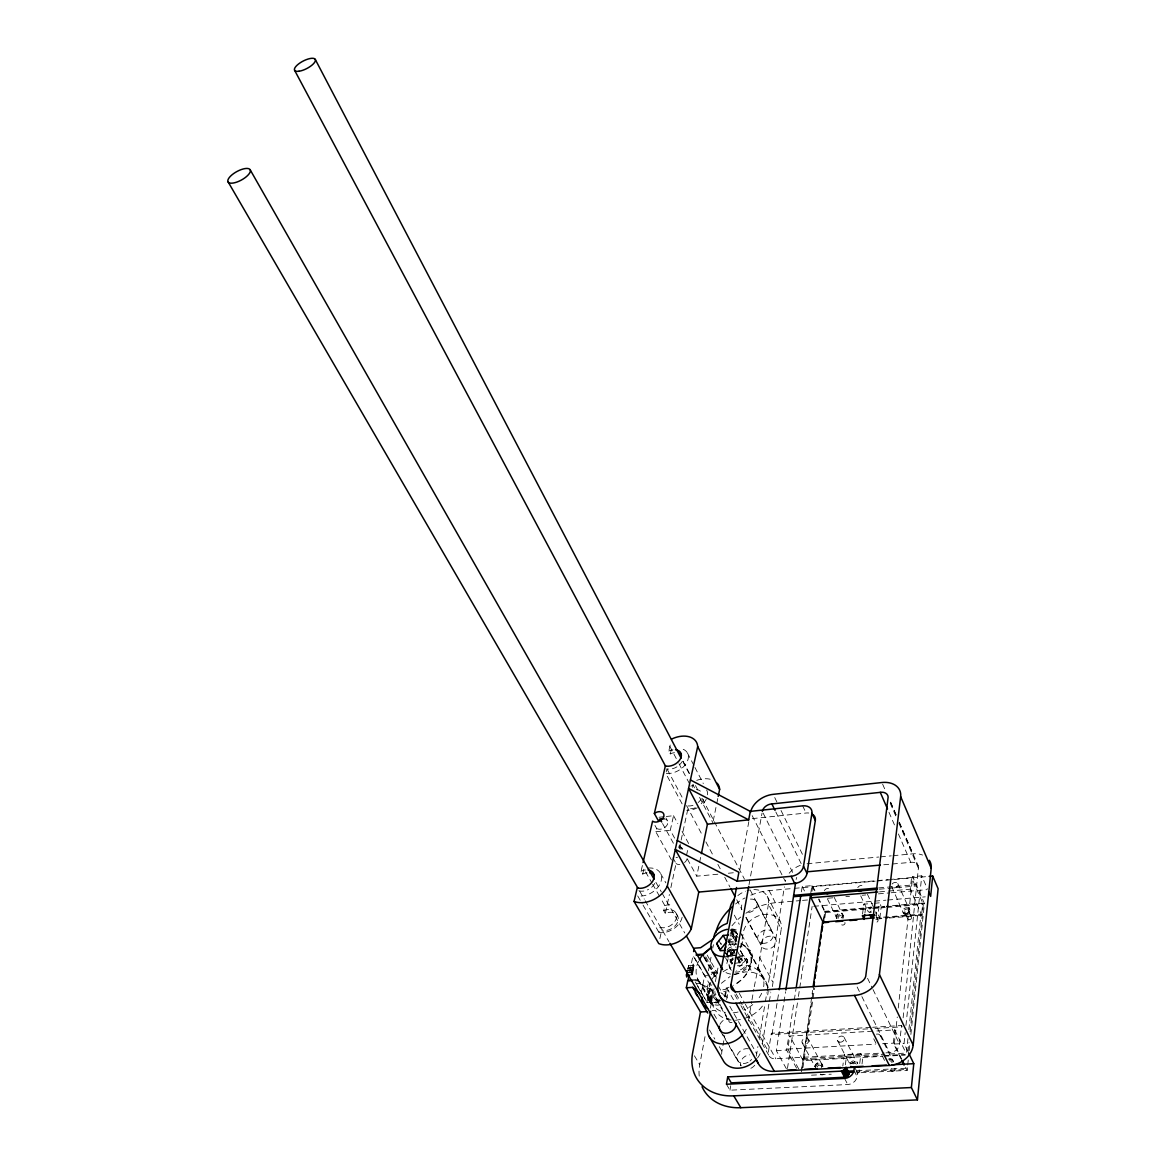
<?xml version="1.0" encoding="UTF-8"?>
<svg xmlns="http://www.w3.org/2000/svg" width="1166" height="1166" viewBox="0 0 1166 1166"><rect width="100%" height="100%" fill="white"/><g stroke="black" fill="none" stroke-linecap="round" stroke-linejoin="round"><path stroke-width="0.75" stroke-dasharray="5 3.75" d="M687.488 969.121L687.809 967.955L693.42 968.072L693.479 965.681L693.114 970.112L688.013 970.578M903.125 1017.801L918.487 867.183A8.322 6.224 -21.9 0 0 912.176 862.228L882.137 864.91M772.373 986.553L781.249 928.967L768.409 904.175A20.39 15.012 -28.1 0 0 747.129 890.664M768.409 904.175L759.008 963.524L754.111 987.442M870.798 1027.377L771.338 1033.28L768.277 1052.781A8.745 6.923 -30.4 0 0 768.875 1055.463L740.92 1005.675M855.174 1068.275L857.549 1072.88L907.177 1070.388L907.542 1066.788M907.731 1064.995L908.285 1059.617M909.203 1050.639L909.772 1045.261M910.879 1034.49L924.405 903.475L912.672 876.657L921.767 875.841L927.232 888.492M907.95 1038.629L906.448 1053.058L886.743 1054.122M908.897 1029.607L920.936 914.129L876.249 917.759M889.337 917.992L921.504 915.383L922.772 903.111L886.554 906.142M908.066 1051.543L908.999 1042.579M910.107 1031.808L923.326 904.379L911.564 877.561L890.008 879.485M907.789 1051.266L904.044 1043.497L905.18 1032.682M905.938 1025.468L921.767 875.841M885.941 1052.869L891.115 1052.49A8.949 7.258 -25.1 0 0 899.292 1045.538L901.551 1025.555L872.605 1027.275M900.997 1058.845L893.331 1043.147L894.788 1029.899L874.879 1031.065M874.281 903.271L879.499 902.834L878.085 914.363L879.82 918.123L921.563 914.727L910.296 889.192L911.564 877.561M901.872 1059.53L894.307 1044.036L897.266 1017.043M898.257 1008.036L912.672 876.657M726.433 1084.249L729.96 1090.195L847.784 1084.54A8.73 7.113 -27.9 0 0 857.097 1076.626L857.549 1072.88M859.736 1063.552L860.945 1053.714L844.301 1054.618L842.814 1066.045M862.024 1063.96L862.825 1057.402L860.945 1053.714M879.82 918.123L881.234 906.594L879.499 902.834M862.548 914.013L863.831 904.16L872.532 903.431M845.365 1064.82L846.21 1058.291L844.301 1054.618M864.953 912.818L865.58 907.891L863.831 904.16M691.059 974.907C693.653 975.257 690.753 969.616 692.866 970.229M801.465 1071.933L812.6 990.386M801.8 1068.522L811.813 1000.064M812.09 998.271L813.664 987.456M823.692 918.997L824.741 911.797L818.692 899.482M823.546 921.082L824.989 911.287L872.066 907.352M802.951 1067.546L814.524 988.229M824.799 917.933L825.586 912.526L818.867 898.826M787.473 1068.406L798.156 998.227M798.433 996.42L812.134 906.448M796.582 1068.173L786.613 1050.041L794.031 1001.783M794.308 1000.005L795.955 989.278M810.807 892.777L811.9 885.635L802.237 886.495L801.392 891.844M798.71 1068.96L787.793 1049.05L789.79 1036.049L873.072 1031.167M811.988 891.261L812.746 886.349L875.637 880.767M786.35 1068.697L776.308 1050.61L785.607 991.741M867.825 1028.864L772.023 1034.519L778.932 991.537M762.404 1043.687L769.05 1003.212M769.341 1001.463L770.784 992.66M756.486 1056.148A21.935 17.373 -30.4 0 1 756.719 1053.743L757.915 1046.558M759.401 1037.58L765.056 1003.489M765.348 1001.681L766.849 992.718M767.141 990.911L784.412 886.816M748.368 1020.964L751.691 1001.55M751.997 999.787L753.819 989.205M729.96 1090.195L730.732 1085.779M732.146 929.258A8.235 6.122 -29.3 0 1 736.664 935.219L735.513 941.749L736.854 944.227L729.989 943.819M749.038 884.63L762.01 813.27M721.667 1054.297A21.207 16.616 -31.7 0 1 721.929 1051.193L724.742 1035.583M740.556 947.929L743.412 932.028A20.128 15.041 -28.1 0 1 765.115 914.377A20.128 15.041 -28.1 0 1 781.249 928.967M728.386 942.711L735.09 942.959L735.804 935.292A7.317 5.436 -29.3 0 0 730.076 929.929M726.491 999.451A8.454 6.428 -31 0 0 727.088 997.615L728.356 990.663L719.611 992.383M718.591 1002.337A8.454 6.428 -31 0 1 712.747 1002.031L711.333 1001.026A8.454 6.428 -31 0 1 709.977 996.216L711.231 989.409L705.124 987.252L700.3 983.623L698.011 980.183L694.586 980.417M720.005 1004.8A8.454 6.428 -31 0 1 711.391 998.679L712.645 991.872L716.128 992.12M733.327 951.777A16.339 12.316 -29.4 0 0 728.313 958.015L726.841 963.539L725.398 964.093M724.29 996.843A7.521 5.713 -31 0 0 724.815 995.21L726.112 988.17A29.15 21.906 -30.1 0 0 729.1 987.179M735.09 942.959L735.804 935.292M699.221 1076.101A52.689 41.568 -31.8 0 1 699.746 1064.631L705.401 1034.592M710.4 1008.094L714.058 988.651M715.399 981.583L718.387 965.681M739.871 869.603L748.893 821.36M720.311 1000.851A7.521 5.713 -31 0 1 713.315 1001.332A7.521 5.713 -31 0 1 710.837 996.158C717.848 984.687 699.265 988.812 697.734 979.046A29.15 21.906 -30.1 0 1 698.609 961.178M719.043 1002.541A7.521 5.713 -31 0 1 711.377 997.09L712.164 989.132M706.917 1002.439L710.211 985.153L692.925 954.896M701.203 993.432L704.599 975.855L692.983 955.552L689.47 973.173M708.418 970.768L711.42 955.129M712.761 948.177L713.432 944.708M692.415 974.63L694.164 965.871L693.085 964.005L690.636 976.277M713.213 820.966L716.42 805.181M716.784 803.418L718.212 796.407M717.819 874.208L696.758 876.176L699.25 864.035M699.6 862.301L701.028 855.378M692.517 787.429L693.129 784.529M686.526 855.378L687.896 848.921M682.139 917.248A17.403 12.593 -30.8 0 1 658.994 932.494L660.131 927.262L662.827 930.395A11.368 8.235 -30.8 0 0 678.073 920.746A11.368 8.235 -30.8 0 0 667.112 912.745L665.32 913.459L669.386 894.511M670.873 887.618L676.061 863.51L672.986 857.957M659.869 938.586L661.734 930.031M665.32 913.459L663.731 910.69L664.839 905.574L660.481 897.937M679.239 848.833L680.769 841.794M681.148 840.03L688.013 808.359L689.281 808.679A10.742 7.404 -28 0 0 697.035 807.032M674.618 838.135L670.304 830.25L673.54 815.704L666.311 816.477M674.487 752.682A10.96 7.346 -27.9 0 0 671.82 753.265L670.333 753.892L668.803 751.006L670.523 743.5M671.47 860.012L655.788 831.752L656.575 828.312L654.971 825.441M647.086 872.853A11.587 8.191 -30.6 0 0 644.288 873.421L642.714 874.077L641.067 871.206L642.655 864.298M642.714 874.077L643.894 868.932L651.75 882.677M666.194 771.907L666.908 768.773L668.191 769.079A10.96 7.346 -27.9 0 0 681.921 761.806M670.333 753.892L671.397 749.286M796.13 879.441L796.407 878.275A8.118 5.976 -25.8 0 1 796.742 877.444M727.103 950.203L730.499 949.94L735.935 943.207M733.195 958.073L732.379 959.079A5.247 3.95 -29.6 0 0 731.767 962.358L732.481 963.524M737.422 958.058L739.448 963.101A5.145 3.862 -29.6 0 1 737.101 964.355M713.271 975.301L715.953 972.604L716.609 973.756L713.927 976.467A30.127 22.941 -30.2 0 0 710.852 981.014M714.583 976.802L716.828 974.557M736.664 949.969L728.633 951.004A5.16 3.862 -29.6 0 0 727.846 955.202L732.685 963.932M721.36 983.288L730.047 976.54M711.245 972.269L714.408 972.036L717.265 969.281M687.59 972.736L692.691 972.269L692.385 968.13L693.42 968.072M688.581 968.421L688.377 965.798L688.479 969.398M736.533 949.634L729.333 950.203L728.182 951.485A5.262 3.935 -29.6 0 0 727.569 954.75L732.233 963.276M668.803 751.006L670.29 750.379A10.975 7.346 -27.9 0 1 672.971 749.796M641.067 871.206L642.641 870.55A11.616 8.191 -30.6 0 1 645.454 869.982M663.731 910.69L665.524 909.99A11.383 8.235 -30.8 0 1 676.499 917.977A11.383 8.235 -30.8 0 1 661.224 927.626L660.131 927.262M734.114 974.645L745.38 971.876L752.187 972.327A29.15 22.314 -30.3 0 1 768.044 988.36M744.127 1018.618L749.869 1016.417A29.15 22.314 -30.3 0 0 763.861 1004.028M720.763 943.119L721.404 944.037M726.112 988.17L726.637 989.118L719.509 990.415M735.484 1020.279L742.742 1019.157M659.096 817.249L664.503 816.666M752.303 818.619L806.085 813.023A11.194 8.002 -25 0 1 808.767 813.023M655.788 831.752L670.304 830.25M807.032 863.744L878.727 857.025M880.519 856.864L891.261 855.844M893.054 855.684L912.774 853.833A20.871 15.61 -21.8 0 1 922.568 855.057M728.356 873.232L733.618 872.736M877.43 880.607L888.215 879.645M750.86 895.167A50.342 37.633 -28.1 0 1 769.137 890.605L792.501 888.521M794.294 888.361L875.185 881.175M876.978 881.015L929.113 876.395M878.683 887.924L916.709 884.6M879.266 889.206L917.278 885.898M879.601 891.859L886.816 891.232M888.623 891.072L910.296 889.192M745.89 913.255A50.021 37.662 -28.1 0 1 775.375 902.746L800.692 900.56M802.5 900.4L807.921 899.933M827.816 898.228L833.238 897.762M845.889 896.669L849.504 896.348M862.17 895.255L865.784 894.949M878.435 893.856L889.294 892.923M891.101 892.762L927.262 889.643M813.737 906.303L885.956 900.181M887.734 900.035L925.25 896.843M873.873 907.206L884.848 906.288M824.741 911.797L871.862 907.862M873.669 907.716L884.542 906.798M886.349 906.652L924.405 903.475M825.586 912.526L870.842 908.751M872.649 908.606L885.315 907.542M887.122 907.396L923.326 904.379M692.575 972.371L691.525 972.429L692.006 975.155M876.817 919.012L887.545 918.138M729.96 934.899L733.327 934.636L737.014 941.866M728.371 941.647L736.795 940.977L730.543 929.535M735.746 955.027L727.846 955.202M723.838 957.053L732.306 956.412M735.323 957.665L740.702 957.257L741.416 958.423A5.247 3.95 -29.6 0 1 740.818 961.702L739.667 962.985L735.484 955.377L728.021 955.683M734.784 958.044L740.527 957.169A5.145 3.862 -29.6 0 0 738.559 956.251M688.377 965.798L693.216 965.433M739.929 962.635L732.656 963.612M687.809 967.955L692.793 967.591M688.202 968.188L693.041 967.824M687.517 970.097L692.371 969.733M687.765 970.331L692.619 969.981M687.08 972.24L691.934 971.89M688.946 972.371L692.196 972.138M711.202 974.601A31.715 24.122 -30.2 0 1 712.703 972.838L715.953 972.604M704.599 975.855L707.587 975.636M691.394 979.979L698.055 979.498M696.102 983.536L700.518 983.215L712.12 1003.343L710.794 1003.43L708.564 1000.078L706.917 994.234A30.141 22.941 -30.2 0 1 709.365 981.422M710.794 1003.43L710.123 1002.264L707.062 1002.468A31.73 24.136 -30.3 0 1 706.829 1002.075M712.062 1010.645L715.458 1010.412C718.897 1016.985 726.593 1020.177 733.749 1020.133M875.054 1028.441L902.163 1026.838L901.551 1025.555M787.793 1049.05L875.447 1044.153M882.589 1043.759L893.331 1043.147M776.308 1050.61L786.613 1050.041M894.307 1044.036L904.044 1043.497M769.341 1056.25A8.745 6.923 -30.4 0 0 774.355 1058.801L884.134 1052.956M802.572 1058.641L884.965 1054.21M803.243 1059.85L881.992 1055.638M883.784 1055.551L905.253 1054.399M846.21 1058.291L803.126 1060.579L789.79 1036.049M862.825 1057.402L882.254 1056.367M884.017 1056.265L905.21 1055.143M857.01 1070.723L905.603 1068.26L906.201 1069.499L855.844 1072.035M811.507 1075.183L831.256 1074.192M638.895 890.693L640.236 891.086A11.587 8.191 -30.6 0 0 648.529 889.425M656.575 828.312L657.449 828.866A6.748 4.649 -29.2 0 0 666.354 826.082A6.748 4.649 -29.2 0 0 665.684 819.232M676.061 863.51L676.936 864.064A6.632 4.679 -29.3 0 0 679.851 864.472M700.518 983.215L698.828 980.839L694.907 981.116L706.086 1000.545M712.12 1003.343L710.109 1000.501A28.815 21.935 -30.2 0 1 710.866 982.661M697.734 979.046L714.525 1007.074A28.786 21.935 -30.2 0 0 725.441 1012.54M708.564 1000.078L710.123 1002.264M694.411 1055.784L699.746 1064.631M709.496 1029.986L714.816 1039.081M719.262 1046.645L721.929 1051.193M637.7 895.94L642.131 903.548M643.02 905.078L660.612 935.263M639.726 891.305L644.302 899.175M645.206 900.75L668.949 941.662M722.818 1034.504L741.08 1065.972A8.424 6.646 -31.8 0 1 749.723 1054.866M720.661 1031.429L737.349 1060.186M713.986 1014.201L716.624 1018.749M697.778 986.451L706.13 1000.865M709.977 996.216L711.391 998.679M711.187 999.204L711.726 1000.151M710.356 999.656L711.77 1002.104M698.011 980.183L715.458 1010.412M715.399 993.286A4.431 3.367 -31 0 0 713.913 997.761L714.452 998.694M710.837 996.158L711.377 997.09M652.625 884.192L659.606 896.406M711.231 989.409L728.575 1019.725M716.434 999.641L728.969 1021.518M655.89 882.341L661.297 891.844M662.201 893.418L684.734 933.004M704.541 957.694L715.079 976.306M727.088 997.615L725.689 995.152A8.454 6.428 -31 0 1 725.092 996.988M703.725 956.995L712.703 972.838M724.815 995.21L725.354 996.158L726.972 988.185L734.493 1001.536M718.139 985.78L723.532 995.254M729.814 1006.331L756.719 1053.743M676.207 913.459L677.767 916.228M707.179 955.056L717.702 973.683M660.67 873.669L665.859 882.866M705.809 956.834L714.408 972.036M704.701 957.155L716.726 978.391M736.125 993.855L742.232 1004.757M743.106 1006.316L768.409 1051.455M734.799 994.773L740.046 1004.115M739.273 993.359L744.491 1002.716M745.365 1004.276L775.827 1058.815M725.616 958L727.307 961.061M729.566 967.474L730.266 968.742M771.338 1033.28L772.023 1034.519M718.737 940.262L721.229 944.752M725.106 951.777L726.505 954.284M725.718 953.336L731.752 964.224M729.333 950.203L733.531 957.796M729.085 950.552L733.268 958.16M728.473 941.341L736.242 955.493M737.101 957.067L739.696 961.79M662.55 823.531L674.633 845.51M730.499 949.94L733.123 954.706M679.793 845.161L682.329 849.81M687.415 859.109L696.758 876.176M736.956 950.363L742.553 960.58M678.933 846.006L680.667 849.154M746.473 958.496L747.158 959.764M733.05 936.866L735.629 941.603M740.789 951.048L745.074 958.918A3.046 2.303 -29.4 0 1 741.94 962.854A3.046 2.303 -29.4 0 1 740.133 959.297A3.046 2.303 -29.4 0 1 745.074 958.918M740.264 950.479L752.187 972.327M665.961 818.007L667.535 820.893M736.242 931.969L737.597 934.462A8.22 6.122 -29.3 0 0 731.563 931.678M735.44 932.406L735.95 933.354M736.664 935.219L738.02 937.712M731.621 929.725L736.62 938.922M741.736 934.841L750.54 951.165M749.855 951.995L766.456 982.661M749.184 951.718L761.996 975.388M757.448 968.028L769.954 991.115M673.54 815.704L677.81 823.59M682.081 831.475L688.917 844.082M734.332 915.15L739.288 924.347M802.208 1042.856L815.457 1067.458M759.328 957.038L772.592 981.699M821.943 1064.004L822.584 1065.228M808.577 1039.474A3.615 2.871 -28.9 0 1 804.948 1044.226A3.615 2.871 -28.9 0 1 802.645 1039.824A3.615 2.871 -28.9 0 1 808.577 1039.474L821.753 1064.106M682.095 803.87L665.83 773.466A16.761 11.237 -27.9 0 0 685.856 764.007A16.761 11.237 -27.9 0 0 682.795 749.111M667.331 769.531L683.611 800.065M686.526 805.575L702.457 835.439M705.882 841.867L713.592 856.34M717.877 864.37L721.317 870.798M724.742 877.24L729.872 886.874M736.737 899.744L741.882 909.393M746.167 917.423L761.587 946.355M745.846 917.467L758.104 940.481M669.867 746.4L678.131 762.098M678.962 763.686L689.908 784.499M844.578 1078.433L847.784 1084.54M683.043 761.165L689.631 773.758M756.705 901.872L772.825 932.669M682.78 761.354L689.543 774.253M695.461 785.549L698.842 792.005M702.209 798.462L744.462 879.149M750.379 890.445L775.725 938.849A8.002 6.019 -28.1 0 1 767.592 949.109A8.002 6.019 -28.1 0 1 762.681 939.913A8.002 6.019 -28.1 0 1 775.725 938.849M692.91 784.718L694.572 787.881M699.556 797.384L712.863 822.73M837.698 1040.844L848.659 1061.964M687.43 753.003L694.12 765.858M694.951 767.461L703.302 783.552M853.92 1070.49L857.097 1076.626M767.228 896.275L780.039 921.067M769.137 890.605L775.375 902.746M857.097 1062.168L857.724 1063.392M844.126 1037.419L855.013 1058.582M752.172 815.632L785.301 881.423A20.361 14.998 -25.8 0 1 785.811 879.324M873.728 1038.789L877.619 1046.602M882.298 1055.973L886.189 1063.8M802.237 886.495L805.283 892.631M763.132 813.11L792.909 872.97M892.762 1060.302L893.375 1061.526M880.199 1035.35L892.573 1060.404M857.156 986.99L861.106 995.006M861.893 996.609L889.556 1052.665M812.746 886.349L815.034 891.028M775.827 811.973L801.304 863.875M811.9 885.635L814.917 891.786M774.734 797.559L777.095 802.412M781.031 810.472L803.097 855.669M905.661 1067.284L907.177 1070.388M867.548 978.274L872.241 987.923M873.013 989.526L899.54 1044.168M827.452 898.899L836.576 917.642M894.788 1029.899L906.215 1053.481M842.654 914.421L843.251 915.66M834.171 897.295L842.479 914.508M802.66 805.852L806.085 813.023M860.712 895.852L867.912 911.185M875.724 915.193L877.896 919.843M875.783 911.681L876.351 912.92M867.431 894.205L873.859 908.023M904.933 912.803L907.746 919.056M891.742 886.758L903.577 913.532M897.791 883.537L909.174 908.999M908.562 910.879L911.36 917.132M909.349 908.897L909.917 910.165M920.936 914.129L921.504 915.383M888.973 812.294L894.774 825.615M898.403 833.952L910.733 862.272M890.256 803.243L896.042 816.594M898.928 823.269L918.458 868.349M890.678 802.15L896.45 815.515M899.336 822.19L918.108 865.595M882.633 784.179L884.79 789.149M890.533 802.427L896.275 815.69M899.146 822.322L912.774 853.833M709.234 1001.23L707.587 995.4A30.127 22.941 -30.2 0 1 710.036 982.588M687.08 858.686A6.632 4.679 -29.3 0 1 684.515 862.534M696.7 780.375A21.236 14.604 -27.7 0 1 711.1 779.471M703.535 799.38A10.742 7.404 -28 0 1 699.381 805.502M648.179 868.058A17.738 12.534 -30.6 0 1 660.947 881.773A17.738 12.534 -30.6 0 1 639.026 896.071M664.839 905.574A17.403 12.593 -30.8 0 1 673.088 904.845M706.64 789.98A16.47 11.31 -28 0 1 707.383 795.999M706.188 799.322A16.47 11.31 -28 0 1 701.028 805.4M697.414 807.761A16.47 11.31 -28 0 1 686.759 810.37M690.753 786.103A16.47 11.31 -28 0 1 693.435 785.432M701.291 798.754A10.756 7.39 -28 0 1 697.909 802.718M692.968 805.342A10.756 7.39 -28 0 1 687.794 805.895M696.35 789.528A10.756 7.39 -28 0 1 700.372 791.131M654.753 883.376A11.587 8.191 -30.6 0 1 651.065 887.749M677.65 857.199A6.646 4.679 -29.2 0 1 676.018 857.52M678.262 847.172A6.646 4.679 -29.2 0 1 683.014 849.227M789.178 873.217A20.361 14.998 -25.8 0 1 801.989 864.749M857.797 887.705A3.411 2.551 -23.9 0 1 861.63 885.417A3.411 2.551 -23.9 0 1 864.123 887.836M871.396 912.147A3.381 2.565 -23.8 0 1 867.621 910.238A3.381 2.565 -23.8 0 1 871.221 906.915M892.063 884.047A3.44 2.594 -22.6 0 1 896.931 882.764A3.44 2.594 -22.6 0 1 897.106 886.685A3.44 2.594 -22.6 0 1 892.194 887.282M824.391 890.635A3.381 2.521 -25.2 0 1 828.21 888.361A3.381 2.521 -25.2 0 1 830.629 890.78M836.999 918.167A3.352 2.521 -25.1 0 1 837.756 914.202A3.352 2.521 -25.1 0 1 842.348 914.333A3.352 2.521 -25.1 0 1 840.788 918.269M815.223 1066.744A3.556 2.871 -29 0 1 819.465 1062.751A3.556 2.871 -29 0 1 821.33 1067.152M876.395 1034.14A3.658 2.959 -25.6 0 1 879.208 1039.11M888.813 1059.165A3.615 2.959 -25.5 0 1 892.66 1062.722M875.855 913.823A3.571 2.711 -23.8 0 0 876.03 912.337A3.571 2.711 -23.8 0 1 876.001 915.791M869.836 912.176A3.571 2.711 -23.8 0 1 871.221 911.025M836.853 918.283A3.542 2.682 -25.1 0 1 837.654 914.086A3.542 2.682 -25.1 0 1 842.522 914.231A3.542 2.682 -25.1 0 1 840.875 918.414M815.675 1067.182A3.775 3.046 -29 0 1 819.713 1063.771A3.775 3.046 -29 0 1 822.846 1066.817M851.428 1063.713A3.804 3.09 -27.3 0 1 857.987 1064.15M889.381 1060.229A3.833 3.134 -25.5 0 1 893.652 1062.299M836.751 918.312A3.542 2.682 -25.1 0 1 840.963 914.465A3.542 2.682 -25.1 0 1 842.858 918.502M815.019 1066.803A3.775 3.046 -29 0 1 819.523 1062.561A3.775 3.046 -29 0 1 821.491 1067.24M850.101 1064.135A3.804 3.09 -27.3 0 1 854.153 1060.71A3.804 3.09 -27.3 0 1 857.389 1063.756M888.769 1058.99A3.833 3.134 -25.5 0 1 892.865 1062.751M737.058 947.04A16.776 12.622 -29.6 0 1 752.289 959.341A16.776 12.622 -29.6 0 1 732.015 974.193M730.703 974.076A16.776 12.622 -29.6 0 1 725.019 971.978M726.812 952.024A16.776 12.622 -29.6 0 1 732.962 948.25M740.935 933.368A16.936 12.607 -29.5 0 1 740.483 946.836M734.42 952.899A16.936 12.607 -29.5 0 1 726.301 956.207M731.461 928.967A16.936 12.607 -29.5 0 1 738.486 931.08M733.706 955.479A5.903 4.416 -29.5 0 1 726.17 953.176M727.395 949.488A5.903 4.416 -29.5 0 1 735.221 947.156M728.342 945.072A5.903 4.416 -29.5 0 1 735.877 947.346M734.667 951.033A5.903 4.416 -29.5 0 1 726.797 953.38M739.433 955.187A9.576 7.215 -29.6 0 1 746.969 962.344A9.576 7.215 -29.6 0 1 736.606 970.841M730.688 968.99A9.576 7.215 -29.6 0 1 732.714 957.942M737.772 956.892A9.561 7.215 -29.6 0 1 747.668 963.612A9.561 7.215 -29.6 0 1 735.032 972.007M731.388 970.258A9.561 7.215 -29.6 0 1 733.414 959.195M740.789 943.848A29.15 21.906 -30.1 0 1 750.744 963.48A29.15 21.906 -30.1 0 1 733.297 985.255M737.306 965.798A28.786 21.935 -30.2 0 1 763.628 987.019M761.66 993.286A28.786 21.935 -30.2 0 1 757.958 999.277M752.77 1004.567A28.786 21.935 -30.2 0 1 743.733 1010.106M738.049 1012.03A28.786 21.935 -30.2 0 1 732.306 1012.919M711.202 1002.396A28.786 21.935 -30.2 0 1 711.945 984.556M723.153 971.774A28.786 21.935 -30.2 0 1 731.009 967.591M695.49 982.399A32.05 24.107 -30.2 0 1 695.242 981.889M718.227 999.16A4.431 3.367 -31 0 1 713.913 997.761M721.215 992.893A4.431 3.367 -31 0 1 721.725 993.607M730.645 932.392A4.314 3.207 -29.3 0 1 732.875 935.977A4.314 3.207 -29.3 0 1 728.327 939.33M730.135 933.296A4.314 3.207 -29.3 0 1 733.516 936.458A4.314 3.207 -29.3 0 1 728.837 940.277M730.586 930.876A7.317 5.436 -29.3 0 1 736.329 936.24M719.83 999.67A4.431 3.367 -31 0 1 714.671 999.087A4.431 3.367 -31 0 1 715.939 994.234M737.51 959.035A5.13 3.862 -29.6 0 1 742.815 962.635A5.13 3.862 -29.6 0 1 736.052 967.139M719.99 1024.287A8.92 6.894 -31.5 0 1 728.998 1018.268M750.438 899.103A8.468 6.224 -28.1 0 1 756.938 906.055A8.468 6.224 -28.1 0 1 745.992 912.555M741.751 909.801A8.468 6.224 -28.1 0 1 742.99 903.052M731.957 925.804A50.021 37.662 -28.1 0 1 740.76 917.015M859.138 1069.878A2.172 1.764 -27.3 0 1 858.599 1072.676A2.172 1.764 -27.3 0 1 855.611 1072.283M823.764 1074.265A2.157 1.734 -29 0 1 820.602 1074.046M844.884 922.51A2.026 1.53 -25.1 0 1 843.63 924.9A2.026 1.53 -25.1 0 1 841.182 924.04M875.797 919.26A2.04 1.56 -23.7 0 1 877.954 919.959A2.04 1.56 -23.7 0 1 877.051 922.044A2.04 1.56 -23.7 0 1 874.573 922.058M751.574 1059.413A8.774 6.894 -31.7 0 1 750.015 1061.031M748.106 1062.313A8.774 6.894 -31.7 0 1 736.81 1057.518A8.774 6.894 -31.7 0 1 748.426 1048.773M741.605 943.76A29.631 22.271 -30.1 0 1 734.172 985.197M730.033 935.963A3.09 2.288 -29.3 0 1 733.123 938.426A3.09 2.288 -29.3 0 1 728.488 940.598M720.282 1000.326A3.163 2.405 -31 0 1 716.798 1000.151A3.163 2.405 -31 0 1 716.93 997.003M768.161 989.876A29.15 22.314 -30.3 0 1 766.922 997.79M732.029 1022.524A3.134 2.419 -31.2 0 1 729.435 1018.895M735.557 904A50.342 37.633 -28.1 0 1 745.016 897.907M890.737 1061.497A2.186 1.793 -25.5 0 1 892.077 1062.736M853.06 1063.946A2.172 1.764 -27.3 0 1 856.281 1064.15M817.206 1067.109A2.157 1.734 -29 0 1 819.509 1065.156A2.157 1.734 -29 0 1 821.301 1066.89M838.339 918.269A2.026 1.53 -25.1 0 1 839.199 916.082A2.026 1.53 -25.1 0 1 841.75 916.155A2.026 1.53 -25.1 0 1 841.327 918.356M746.269 1029.228A21.498 16.601 -31.5 0 1 743.485 1033.746M737.874 895.575A20.39 15.012 -28.1 0 1 745.482 891.218M760.086 1053.685A21.207 16.616 -31.7 0 1 757.375 1058.16M754.752 1065.243A8.424 6.646 -31.8 0 1 747.289 1069.207M904.976 913.444A3.6 2.755 -22.4 0 0 909.626 909.567A3.6 2.755 -22.4 0 0 903.956 908.766A3.6 2.755 -22.4 0 0 904.976 913.444M839.637 1042.156A3.644 2.915 -27.3 0 0 844.373 1038.148A3.644 2.915 -27.3 0 0 838.748 1037.113A3.644 2.915 -27.3 0 0 839.637 1042.156M850.582 1063.29A3.6 2.915 -27.3 0 0 855.261 1059.311A3.6 2.915 -27.3 0 0 849.679 1058.247A3.6 2.915 -27.3 0 0 850.582 1063.29M905.545 914.698A3.6 2.755 -22.4 0 0 910.194 910.821A3.6 2.755 -22.4 0 0 904.51 910.019A3.6 2.755 -22.4 0 0 905.545 914.698M762.36 943.265A8.322 6.253 -28.1 0 0 773.335 934.228A8.322 6.253 -28.1 0 0 760.728 932.29A8.322 6.253 -28.1 0 0 762.36 943.265M892.296 1071.306A2.186 1.793 -25.5 0 0 895.124 1068.887A2.186 1.793 -25.5 0 0 891.698 1068.231A2.186 1.793 -25.5 0 0 892.296 1071.306M908.868 919.726A2.055 1.574 -22.3 0 0 911.506 917.511A2.055 1.574 -22.3 0 0 908.27 917.044A2.055 1.574 -22.3 0 0 908.868 919.726M906.055 913.474A2.055 1.574 -22.4 0 0 908.708 911.258A2.055 1.574 -22.4 0 0 905.472 910.806A2.055 1.574 -22.4 0 0 906.055 913.474"/><path stroke-width="1.5" d="M702.063 997.222L701.917 1000.355A16.994 12.913 -31 0 0 707.616 1008.459M702.049 1086.741A52.689 41.568 -31.8 0 0 740.804 1107.7L917.438 1099.888L938.105 888.711L932.698 876.074L929.113 876.395M917.438 1099.888L911.375 1087.543L913.78 1063.683L908.533 1052.811M932.698 876.074L930.657 896.392L928.602 891.655M757.098 1060.768A21.935 17.373 -30.4 0 0 774.326 1071.365L889.337 1065.447A22.445 18.219 -25.1 0 0 913.182 1045.086L931.211 868.233A20.871 15.61 -21.8 0 0 929.331 860.319M748.718 886.408L730.747 985.853A9.08 6.909 -30 0 0 736.883 991.814L857.185 983.594A9.299 7.258 -25.4 0 0 865.711 976.452L888.142 797.063A8.614 6.18 -22.4 0 0 881.729 792.21L770.405 804.088A8.41 5.932 -26 0 0 762.637 810.326L762.331 811.492M913.182 1045.086L879.426 974.499L900.648 796.597A21.629 15.508 -22.4 0 0 881.919 782.517L773.16 794.337A21.075 14.881 -26 0 0 750.554 812.41M864.735 914.465L864.108 919.391L862.344 915.66L874.587 914.654M687.095 970.637L686.716 977.05L686.308 974.703L687.401 974.776M813.125 986.8L822.613 922.131L874.456 917.904M813.926 985.664L814.451 982.049M814.99 978.449L815.515 974.849M816.04 971.249L816.827 965.842M817.366 962.242L817.891 958.641M818.415 955.027L819.202 949.634M819.727 946.02L820.266 942.42M820.791 938.819L821.316 935.219M821.841 931.619L822.642 926.212M823.721 919.916L823.211 923.37L822.613 922.131M796.232 987.485L810.53 894.57M828.632 922.277L823.313 922.714L810.997 897.791L811.492 894.526M811.915 813.3L803.505 866.221A11.5 8.395 -26 0 1 791.131 876.293L737.204 881.219L675.303 849.431L698.769 892.063L794.702 883.449A11.456 8.395 -26 0 0 807.018 873.407L815.325 820.5L811.915 813.3A11.223 8.002 -25.1 0 0 802.66 805.852L750.277 811.376L690.418 779.952M785.884 989.963L800.823 895.415M779.223 989.745L795.562 882.983M727.73 1076.903L731.242 1082.85L844.563 1077.238L847.653 1075.999L849.212 1073.288L846.02 1067.182L844.446 1069.878L841.356 1071.131L727.73 1076.903L726.433 1084.249L844.578 1078.433A8.76 7.113 -27.9 0 0 853.92 1070.49L854.387 1066.744L863.277 1066.292M710.662 1011.301L707.718 1026.955A21.498 16.601 -31.5 0 0 718.766 1043.468A21.498 16.601 -31.5 0 0 742.611 1034.796M737.204 881.219L738.894 872.255L677.242 840.497M748.689 819.873L688.581 788.405L707.441 824.158L748.689 819.873L750.277 811.376M736.518 887.486L718.139 985.78A22.766 17.33 -30 0 0 735.95 1003.226L774.326 1071.365M692.866 980.548L687.707 980.912L686.337 987.791L700.489 1011.986L692.633 1052.84A53.038 41.568 -31.7 0 0 733.764 1095.851L740.804 1107.7M693.595 951.558L694.266 948.206L700.649 947.71L713.257 939.111L714.773 933.587A16.543 12.287 -29.3 0 1 723.445 924.944L727.19 923.399L730.193 907.469A20.39 15.012 -28.1 0 1 734.245 899.161M689.106 974.922L688.057 980.212L691.394 979.979M648.121 870.025A11.616 8.191 -30.6 0 1 653.091 880.534A11.616 8.191 -30.6 0 1 638.574 888.201L637.234 887.822L634.056 901.435L658.761 943.586A22.562 16.411 -30.8 0 0 691.321 928.675L698.769 892.063M718.212 796.407L719.641 789.382A21.236 14.604 -27.7 0 0 717.163 783.202M701.393 853.643L707.441 824.158M691.321 928.675L667.302 886.145L697.691 746.59A21.673 14.488 -27.7 0 0 671.514 739.142M643.049 862.563L652.581 821.126L653.47 821.68A6.763 4.649 -29.1 0 0 661.603 819.698A6.763 4.649 -29.1 0 0 663.148 813.023A6.763 4.649 -29.1 0 0 655.54 812.702L654.359 813.474L658.309 820.66L659.49 819.887A6.748 4.649 -29.2 0 1 664.314 818.882M654.359 813.474L665.378 765.887L666.66 766.193A10.975 7.346 -27.9 0 0 680.39 758.935A10.975 7.346 -27.9 0 0 675.508 749.753M725.412 950.334L720.311 950.727L716.696 943.469L723.197 935.438L728.269 935.045M711.347 947.623L702.398 955.289A29.15 21.906 -30.1 0 0 699.396 959.676M711.77 946.938L702.981 954.123L696.277 954.633M807.076 871.818L880.359 865.07M793.565 895.357L876.861 888.084M794.206 896.625L877.459 889.367M810.997 897.791L877.794 892.005M835.731 921.708L842.814 921.125M849.912 920.542L857.01 919.974M696.291 955.304L702.894 954.794L703.666 956.135M686.337 987.791L692.721 987.354L699.862 993.519M735.95 1003.226L854.518 995.4A23.32 18.204 -25.4 0 0 879.426 974.499M700.489 1011.986L706.815 1011.578L707.777 1013.05M787.196 1070.213L795.708 1069.761M804.613 1069.309L817.22 1068.654M828.02 1068.1L840.613 1067.458M872.153 1065.826L886.379 1065.097M891.698 1064.82L913.78 1063.683M846.225 1071.263L853.41 1070.898M848.659 1072.399L854.051 1072.122M733.764 1095.851L911.375 1087.543M708.695 1035.816L722.949 1060.04A21.207 16.616 -31.7 0 0 756.515 1059.209M695.3 992.674L697.122 995.793M227.953 181.619L637.904 888.157M669.867 943.236L720.996 1031.356M692.721 987.354L706.815 1011.578M250.253 169.945A12.607 4.81 -28.7 0 1 235.109 182.625A12.607 4.81 -28.7 0 1 231.961 174.856A12.607 4.81 -28.7 0 1 250.253 169.945L654.082 879.179M686.541 936.167L718.985 993.155M719.233 994.977L757.929 1062.896M712.717 951.981L722.614 969.631A16.776 12.622 -29.6 0 1 721.171 966.672M730.893 984.527L735.25 992.31M716.696 943.469L720.209 949.78L726.68 941.778L723.197 935.438M659.956 818.823L661.69 821.957M294.561 70.222L665.611 766.31M730.732 888.492L735.017 896.523M841.356 1071.131L844.563 1077.238M844.854 1069.499L848.061 1075.606M844.446 1069.878L847.653 1075.999M315.257 59.393L681.09 758.119M843.995 1070.228L847.201 1076.335M843.514 1070.519L846.72 1076.641M842.989 1070.767L846.195 1076.874M842.45 1070.942L845.656 1077.063M845.744 1068.143L848.95 1074.265M845.51 1068.624L848.717 1074.746M845.219 1069.076L848.411 1075.183M697.691 746.59L719.641 789.382M791.131 876.293L794.702 883.449M854.518 995.4L889.337 1065.447M803.505 866.221L807.018 873.407M771.848 803.87L775.026 810.355M902.63 1061.089L904.146 1064.179M901.77 1060.419L904.058 1065.126M880.257 792.297L887.515 808.956M900.648 796.597L931.211 868.233M667.302 886.145A23.058 16.324 -30.6 0 1 634.056 901.435M812.236 814.116A11.194 8.002 -25 0 1 815.325 820.5M679.282 753.163A10.96 7.346 -27.9 0 1 681.075 754.213M649.754 872.911A11.587 8.191 -30.6 0 1 653.98 874.806M829.405 892.762A3.381 2.521 -25.2 0 1 827 893.754M862.184 890.328A3.411 2.551 -23.9 0 1 858.293 890.241M874.034 915.689A3.571 2.711 -23.8 0 1 869.472 915.033M871.177 917.219A3.571 2.711 -23.8 0 1 870.536 916.826M855.203 1066.671A3.804 3.09 -27.3 0 1 850.874 1066.38M724.902 956.412A16.936 12.607 -29.5 0 1 710.939 945.13A16.936 12.607 -29.5 0 1 727.365 929.302M724.771 950.654A5.903 4.416 -29.5 0 1 726.01 946.967M736.038 1023.296A8.92 6.894 -31.5 0 1 727.409 1033.105A8.92 6.894 -31.5 0 1 719.364 1026.24M715.807 932.523A50.342 37.633 -28.1 0 1 731.898 907.046M874.019 915.937A2.04 1.545 -23.8 0 1 871.25 914.756M299.021 71.243A11.675 4.154 -27.6 0 0 315.432 60.53A11.675 4.154 -27.6 0 0 300.318 62.716A11.675 4.154 -27.6 0 0 299.021 71.243"/></g></svg>
